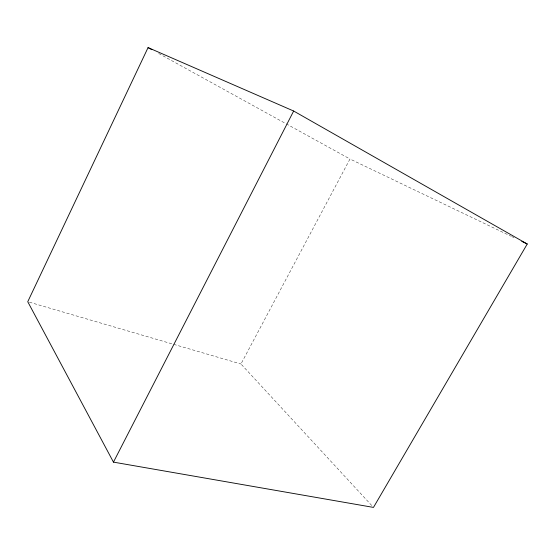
<?xml version="1.0" encoding="UTF-8"?>
<svg xmlns="http://www.w3.org/2000/svg" width="555" height="555" viewBox="0 0 555 555"><rect width="100%" height="100%" fill="white"/><g stroke="black" fill="none" stroke-linecap="round" stroke-linejoin="round"><path stroke-width="0.42" stroke-dasharray="2.77 2.08" d="M371.718 505.501L240.967 363.99L349.976 159.001L510.85 236.139M29.408 302.204L240.967 363.99M511.634 236.513L513.972 237.63M158.688 53.453L285.45 123.404M286.214 123.82L349.976 159.001"/><path stroke-width="0.83" d="M148.067 47.591L27.75 301.719L113.456 462.128L373.473 507.409L527.25 243.999L293.657 111.028L148.067 47.591L151.862 49.686M113.456 462.128L293.657 111.028M521.783 241.376L527.25 243.999"/></g></svg>
